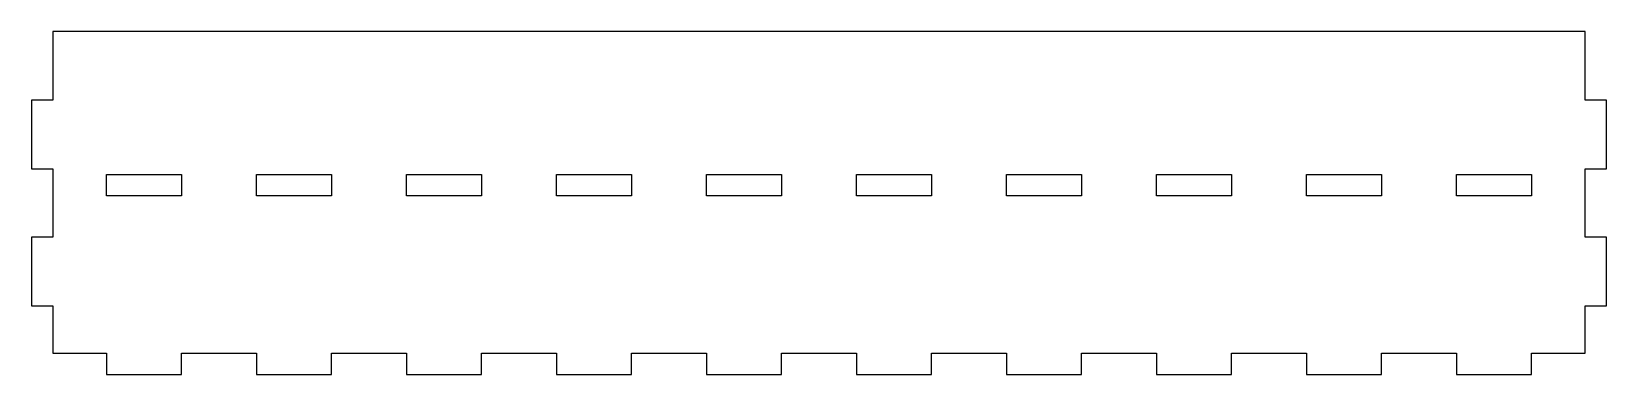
# Model space of a CAD drawing. Header units: millimetres. Extents: x -225 to -5, y 77 to 125.
import ezdxf

# ---------------------------------------------------------------- set-up
doc = ezdxf.new("R2010")
doc.units = ezdxf.units.MM

msp = doc.modelspace()

# ---------------------------------------------------------------- linework, layer by layer
for points in [[(-7.69, 86.88), (-4.69, 86.88), (-4.69, 96.48), (-7.69, 96.48), (-7.69, 106.08), (-4.69, 106.08), (-4.69, 115.68), (-7.69, 115.68), (-7.69, 125.28), (-222.19, 125.28), (-222.19, 115.68), (-225.19, 115.68), (-225.19, 106.08), (-222.19, 106.08), (-222.19, 96.48), (-225.19, 96.48), (-225.19, 86.88), (-222.19, 86.88), (-222.19, 80.28), (-214.69, 80.28), (-214.69, 77.28), (-204.19, 77.28), (-204.19, 80.28), (-193.69, 80.28), (-193.69, 77.28), (-183.19, 77.28), (-183.19, 80.28), (-172.69, 80.28), (-172.69, 77.28), (-162.19, 77.28), (-162.19, 80.28), (-151.69, 80.28), (-151.69, 77.28), (-141.19, 77.28), (-141.19, 80.28), (-130.69, 80.28), (-130.69, 77.28), (-120.19, 77.28), (-120.19, 80.28), (-109.69, 80.28), (-109.69, 77.28), (-99.19, 77.28), (-99.19, 80.28), (-88.69, 80.28), (-88.69, 77.28), (-78.19, 77.28), (-78.19, 80.28), (-67.69, 80.28), (-67.69, 77.28), (-57.19, 77.28), (-57.19, 80.28), (-46.69, 80.28), (-46.69, 77.28), (-36.19, 77.28), (-36.19, 80.28), (-25.69, 80.28), (-25.69, 77.28), (-15.19, 77.28), (-15.19, 80.28), (-7.69, 80.28)], [(-214.69, 102.28), (-214.69, 105.28), (-204.19, 105.28), (-204.19, 102.28)], [(-193.69, 102.28), (-193.69, 105.28), (-183.19, 105.28), (-183.19, 102.28)], [(-172.69, 102.28), (-172.69, 105.28), (-162.19, 105.28), (-162.19, 102.28)], [(-151.69, 102.28), (-151.69, 105.28), (-141.19, 105.28), (-141.19, 102.28)], [(-130.69, 102.28), (-130.69, 105.28), (-120.19, 105.28), (-120.19, 102.28)], [(-109.69, 102.28), (-109.69, 105.28), (-99.19, 105.28), (-99.19, 102.28)], [(-88.69, 102.28), (-88.69, 105.28), (-78.19, 105.28), (-78.19, 102.28)], [(-67.69, 102.28), (-67.69, 105.28), (-57.19, 105.28), (-57.19, 102.28)], [(-46.69, 102.28), (-46.69, 105.28), (-36.19, 105.28), (-36.19, 102.28)], [(-25.69, 102.28), (-25.69, 105.28), (-15.19, 105.28), (-15.19, 102.28)]]:
    msp.add_lwpolyline(points, close=True)

doc.saveas('drawing.dxf')
